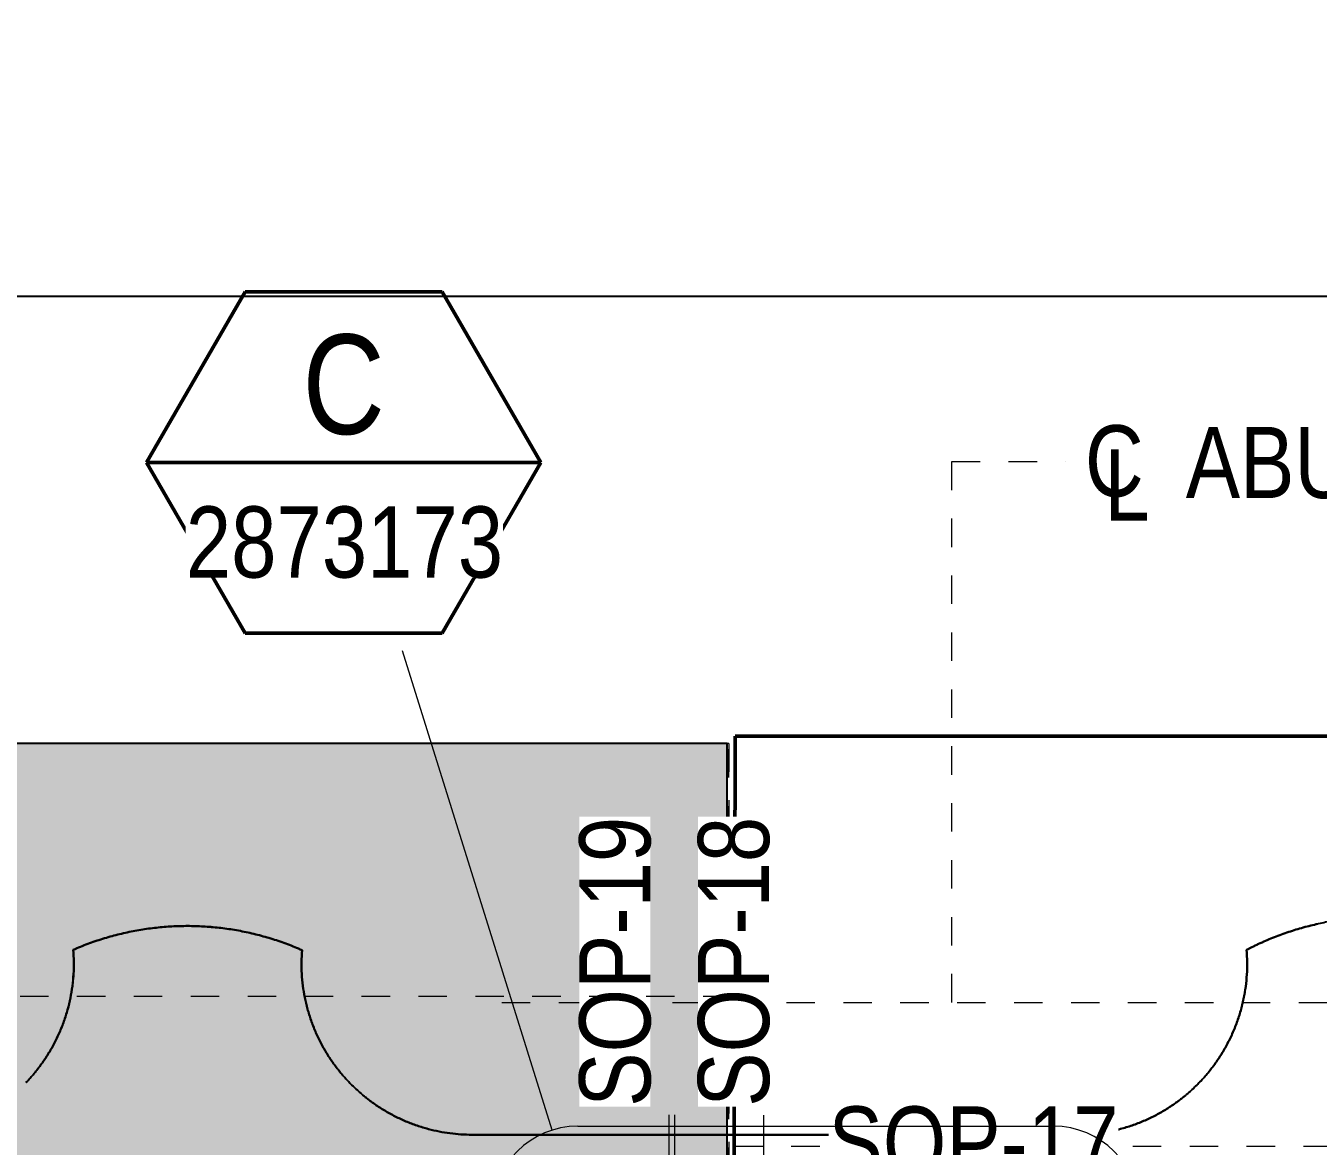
# Model space of a CAD drawing. Header units: metres. Extents: x -1161 to -1080, y 3 to 563.
# Drawn here: x -1138.312 to -1133.771, y 544.614 to 548.549 of the extents above; entities that cross this region are included whole.
import ezdxf

# ---------------------------------------------------------------- set-up
doc = ezdxf.new("R2010")
doc.units = ezdxf.units.M
for name, pattern in [('JacobsCenter', [0.015000000000000001, 0.009000000000000001, -0.0015, 0.003, -0.0015]), ('JacobsDash', [0.0045000000000000005, 0.003, -0.0015]), ('JacobsGridLine', [0.014499999999999999, 0.01, -0.001, 0.0025, -0.001])]:
    doc.linetypes.add(name, pattern=pattern)
for name, color, linetype, lineweight in [('A-ANNO-NOTE', 7, 'Continuous', 9), ('A-ANNO-SYMB', 7, 'Continuous', 9), ('A-DETL', 7, 'Continuous', 13), ('A-DETL-GENF', 7, 'Continuous', 9), ('A-GENM', 7, 'Continuous', 35), ('S-BEAM', 7, 'Continuous', 50), ('S-BEAM-HDLN', 7, 'JacobsDash', 18), ('S-FNDN-IDEN', 7, 'Continuous', 18), ('S-GRID', 7, 'Continuous', 9)]:
    doc.layers.add(name, color=color, linetype=linetype, lineweight=lineweight)
doc.styles.add('Arial Narrow', font='ARIALN.TTF', dxfattribs={"height": 0.3499999999999999})
doc.styles.add('Arial Narrow_1', font='ARIALN.TTF', dxfattribs={"height": 0.0025})
doc.styles.add('Arial Narrow_2', font='ARIALN.TTF', dxfattribs={"height": 0.2499999999999999})

# ---------------------------------------------------------------- blocks, each defined once
blk = doc.blocks.new('Top of Pavement - RL A - Top of Pavement - RL A-68818558-DRG-2873171 - BARRIER LAYOUT')
at = {"layer": 'A-GENM', "color": 253, "lineweight": 25, "true_color": 0xa3a3a3}
for points, knots in [([(133.6544537771251, 52.82540258422267), (133.6714030239455, 52.76162039043874), (133.7243998040552, 52.56218815134382), (133.8134470049474, 52.22710191724236), (133.9215914104856, 51.8201436865925), (134.02973206456, 51.41318362920724), (134.1378722438463, 51.00622320379253), (134.2460134350629, 50.59926345907229), (134.3541546212606, 50.19230395067308), (134.4622953125389, 49.78534445403817), (134.570436111268, 49.37838460326559), (134.6785773868903, 48.97142419540425), (134.7867177965613, 48.56446486984029), (134.8948561144701, 48.15750813846488), (135.0029967400934, 47.75054829537839), (135.1111447167366, 47.34357892021965), (135.2192948306313, 46.93660460962302), (135.3274400007935, 46.52963162596213), (135.4355820165518, 46.12265981720797), (135.5437248584246, 45.7156876858531), (135.6518686200695, 45.30871524446094), (135.7600121921359, 44.9017428975032), (135.8681553715198, 44.49477068357129), (135.9762980974656, 44.08779853262786), (136.0844408211854, 43.68082633615721), (136.192584574449, 43.27385425751559), (136.3007299016578, 42.86688117722648), (136.4088772518809, 42.45990366201337), (136.5170260941722, 42.05292117527912), (136.6251735960334, 41.645938080733), (136.7333184704641, 41.23895658943346), (136.8414627317345, 40.83197536808179), (136.9496075688631, 40.42499379589324), (137.0577527009127, 40.01801208667796), (137.1658979379647, 39.61103038730862), (137.2740423408219, 39.20404898605423), (137.3821851145971, 38.79706813362169), (137.4903298788011, 38.39008658913322), (137.5984806197758, 37.98310305036855), (137.7066326579803, 37.57611759317655), (137.8147799290344, 37.16913030694633), (137.9229243490511, 36.76214210941183), (138.0310696417274, 36.35515424425523), (138.1392157445387, 35.94816673579768), (138.2473614305612, 35.54117921059427), (138.3555067704548, 35.13419161916971), (138.4636524811653, 34.72720398648132), (138.5717982338093, 34.32021640318106), (138.679942394198, 33.91322916335464), (138.7880860449711, 33.5062420165245), (138.8962342345513, 33.09925399464854), (139.0043872507707, 32.69226475919839), (139.1125377958484, 32.28527475460624), (139.2206828516032, 31.87828428407529), (139.3288269618947, 31.47129373526836), (139.4369725830045, 31.06430338205309), (139.5451184314209, 30.65731307956252), (139.6532637778368, 30.25032275308881), (139.7614089048633, 29.84333247879397), (139.8695540244642, 29.43634231465902), (139.9776991395733, 29.02935209548252), (140.0858442231242, 28.62236163622462), (140.1939906328207, 28.21537161630087), (140.3021401941053, 27.80838291814192), (140.4102900907922, 27.40139458253215), (140.5184361179211, 26.99440514843773), (140.6265795205569, 26.5874149621387), (140.734723377762, 26.18042495654939), (140.8428680003786, 25.77343523755614), (140.9510126991749, 25.36644563001096), (141.0591570838149, 24.95945599212329), (141.1673003288915, 24.55246596287279), (141.2754433310528, 24.14547591548651), (141.3835895676769, 23.73848715375319), (141.4917390621648, 23.3315000795494), (141.5998866911451, 22.92451404713105), (141.7080303648632, 22.51752858977104), (141.8161728308787, 22.11054306436771), (141.9243155362281, 21.7035570554586), (142.032458091943, 21.29657087246158), (142.140600393754, 20.88958473163948), (142.2487428241978, 20.4825989572712), (142.3568856558886, 20.07561377161087), (142.4650277094068, 19.66862773301332), (142.5731677686367, 19.26163933880671), (142.6813098243437, 18.85465363306106), (142.7894587543274, 18.44767661250084), (142.8976100741804, 18.04070482661425), (143.0057572044558, 17.6337331005623), (143.1139014670503, 17.22676117546206), (143.2220465300897, 16.8197901832825), (143.3301922874614, 16.41281893745337), (143.4383376387991, 16.00584536040882), (143.5464805876465, 15.59886817385175), (143.6546173734712, 15.19188605245031), (143.7627483728507, 14.78489905556569), (143.8708776346038, 14.3779068847492), (143.9609862574585, 14.03874704119316), (144.0330749148548, 13.76742614197895), (144.0871425774355, 13.56394069527281), (144.1412118542534, 13.36045987261553), (144.2133067596972, 13.08915600622404), (144.3034327635612, 12.75002942844286), (144.4115912287143, 12.34307251399918), (144.5197099159949, 11.93610482380849), (144.627773793295, 11.52912557995706), (144.7359594868524, 11.12217659369648), (144.8443749887791, 10.7152831542234), (144.9524317185007, 10.30830252557165), (145.0595339271499, 9.901087399226645), (145.1678053454333, 9.494164130129585), (145.2606900578527, 9.15569004507372), (145.3385547408637, 8.886024325950059), (145.3992155757154, 8.684519465659532), (145.4627938837011, 8.484004728856059), (145.5289053580166, 8.284356540956178), (145.5965151369698, 8.085219674519026), (145.6647740864769, 7.886304552873506), (145.7326581442944, 7.687261255385487), (145.8221168486172, 7.421510269548845), (145.9106965186116, 7.155458856174034), (145.999347602701, 6.889431674997001), (146.0882939618756, 6.623505313598559), (146.1998110099366, 6.291211744555407), (146.3336260219108, 5.892459941674113), (146.4672386993917, 5.493639597482137), (146.6007357113604, 5.094772010211476), (146.7342509685236, 4.695908442028153), (146.8681377443733, 4.297194964715913), (147.002526923601, 3.89868544419425), (147.1372079513191, 3.500293667459331), (147.3170044516493, 2.969193337276527), (147.4968247186274, 2.438103229723878), (147.6765687630046, 1.906981920187766), (147.8113976469583, 1.508648398519942), (147.9462286486026, 1.110317340842523), (148.0810561650243, 0.7119885583774065), (148.2158821220131, 0.3136546553645471), (148.3507095542557, -0.08469306814493403), (148.4855365614185, -0.4830271622961518), (148.6203607595859, -0.8813116016641716), (148.7551816121044, -1.279568546019126), (148.889998580867, -1.677835341415314), (149.0248131356085, -2.076111971906324), (149.1596278086559, -2.4743865572093), (149.2944428958654, -2.872658353466162), (149.4292576305141, -3.270930626532179), (149.5640718415501, -3.669203831990351), (149.6988855170857, -4.067477316057506), (149.8334114877584, -4.464901481762134), (149.9230001525055, -4.729568687933304), (149.9676507285789, -4.86147675692538)], [0.3165601181426564, 0.3165601181426564, 0.3165601181426564, 0.3165601181426564, 0.3179190751445087, 0.3208092485549133, 0.3236994219653179, 0.3265895953757225, 0.3294797687861272, 0.3323699421965318, 0.3352601156069364, 0.3381502890173411, 0.3410404624277457, 0.3439306358381503, 0.3468208092485549, 0.3497109826589596, 0.3526011560693642, 0.3554913294797688, 0.3583815028901734, 0.361271676300578, 0.3641618497109826, 0.3670520231213873, 0.3699421965317919, 0.3728323699421965, 0.3757225433526011, 0.3786127167630058, 0.3815028901734104, 0.384393063583815, 0.3872832369942196, 0.3901734104046243, 0.3930635838150289, 0.3959537572254335, 0.3988439306358382, 0.4017341040462428, 0.4046242774566474, 0.407514450867052, 0.4104046242774567, 0.4132947976878613, 0.4161849710982659, 0.4190751445086705, 0.4219653179190752, 0.4248554913294798, 0.4277456647398844, 0.430635838150289, 0.4335260115606936, 0.4364161849710982, 0.4393063583815029, 0.4421965317919075, 0.4450867052023121, 0.4479768786127168, 0.4508670520231214, 0.453757225433526, 0.4566473988439306, 0.4595375722543353, 0.4624277456647399, 0.4653179190751445, 0.4682080924855491, 0.4710982658959538, 0.4739884393063584, 0.476878612716763, 0.4797687861271676, 0.4826589595375723, 0.4855491329479769, 0.4884393063583815, 0.4913294797687861, 0.4942196531791908, 0.4971098265895953, 0.5, 0.5028901734104047, 0.5057803468208093, 0.5086705202312138, 0.5115606936416185, 0.5144508670520231, 0.5173410404624278, 0.5202312138728323, 0.523121387283237, 0.5260115606936416, 0.5289017341040463, 0.5317919075144508, 0.5346820809248555, 0.5375722543352601, 0.5404624277456648, 0.5433526011560693, 0.546242774566474, 0.5491329479768786, 0.5520231213872833, 0.5549132947976878, 0.5578034682080925, 0.5606936416184971, 0.5635838150289018, 0.5664739884393064, 0.569364161849711, 0.5722543352601156, 0.5751445086705202, 0.5780346820809249, 0.5809248554913294, 0.5838150289017341, 0.5867052023121387, 0.5895953757225434, 0.5924855491329479, 0.5939306358381502, 0.5953757225433526, 0.596820809248555, 0.5982658959537572, 0.6011560693641619, 0.6040462427745664, 0.6069364161849711, 0.6098265895953757, 0.6127167630057804, 0.615606936416185, 0.6184971098265896, 0.6213872832369942, 0.6242774566473989, 0.6271676300578035, 0.6286127167630058, 0.630057803468208, 0.6315028901734103, 0.6329479768786127, 0.6343930635838151, 0.6358381502890174, 0.6372832369942196, 0.638728323699422, 0.6416184971098265, 0.6430635838150289, 0.6445086705202312, 0.6473988439306358, 0.6502890173410405, 0.653179190751445, 0.6560693641618497, 0.6589595375722543, 0.661849710982659, 0.6647398843930635, 0.6676300578034682, 0.6705202312138728, 0.6763005780346821, 0.6791907514450867, 0.6820809248554913, 0.684971098265896, 0.6878612716763006, 0.6907514450867052, 0.6936416184971098, 0.6965317919075145, 0.6994219653179191, 0.7023121387283237, 0.7052023121387283, 0.708092485549133, 0.7109826589595376, 0.7138728323699421, 0.7167630057803468, 0.7196531791907514, 0.7225433526011561, 0.7254335260115607, 0.7283052199765925, 0.7283052199765925, 0.7283052199765925, 0.7283052199765925]), ([(133.654453777125, 52.82540258422268), (133.6714030239455, 52.76162039043872), (133.7243998040552, 52.56218815134378), (133.8134470049474, 52.22710191724232), (133.9215914104855, 51.82014368659254), (134.02973206456, 51.41318362920714), (134.1378722438463, 51.00622320379249), (134.2460134350629, 50.59926345907232), (134.3541546212604, 50.19230395067306), (134.4622953125389, 49.78534445403811), (134.5704361112679, 49.37838460326559), (134.6785773868903, 48.97142419540413), (134.7867177965614, 48.56446486984025), (134.89485611447, 48.15750813846483), (135.0029967400934, 47.75054829537839), (135.1111447167365, 47.34357892021963), (135.2192948306313, 46.93660460962302), (135.3274400007935, 46.52963162596208), (135.4355820165516, 46.12265981720793), (135.5437248584245, 45.7156876858531), (135.6518686200695, 45.30871524446087), (135.7600121921358, 44.90174289750313), (135.8681553715198, 44.49477068357122), (135.9762980974655, 44.08779853262785), (136.0844408211853, 43.6808263361572), (136.1925845744491, 43.27385425751557), (136.3007299016578, 42.86688117722641), (136.4088772518809, 42.45990366201333), (136.5170260941723, 42.05292117527905), (136.6251735960333, 41.64593808073303), (136.7333184704641, 41.2389565894334), (136.8414627317344, 40.83197536808176), (136.9496075688631, 40.42499379589322), (137.0577527009127, 40.01801208667797), (137.1658979379647, 39.61103038730862), (137.2740423408219, 39.20404898605421), (137.3821851145971, 38.79706813362159), (137.490329878801, 38.3900865891332), (137.5984806197759, 37.98310305036848), (137.7066326579803, 37.57611759317648), (137.8147799290343, 37.16913030694634), (137.9229243490513, 36.76214210941178), (138.0310696417274, 36.3551542442552), (138.1392157445387, 35.94816673579756), (138.2473614305611, 35.5411792105943), (138.3555067704548, 35.1341916191697), (138.4636524811652, 34.72720398648124), (138.5717982338093, 34.32021640318102), (138.6799423941981, 33.91322916335455), (138.7880860449711, 33.50624201652439), (138.8962342345513, 33.09925399464853), (139.0043872507707, 32.69226475919834), (139.1125377958484, 32.28527475460632), (139.2206828516032, 31.87828428407527), (139.3288269618945, 31.47129373526832), (139.4369725830044, 31.06430338205307), (139.5451184314209, 30.65731307956249), (139.6532637778367, 30.25032275308877), (139.7614089048633, 29.84333247879394), (139.8695540244641, 29.43634231465893), (139.9776991395734, 29.02935209548242), (140.0858442231242, 28.62236163622456), (140.1939906328209, 28.21537161630082), (140.3021401941051, 27.80838291814195), (140.4102900907924, 27.40139458253206), (140.5184361179198, 26.99440514843771), (140.6265795205611, 26.58741496213849), (140.7347233777465, 26.18042495654988), (140.8428680004364, 25.77343523755397), (140.9510126989589, 25.36644563001879), (141.0591570846211, 24.95945599209381), (141.1673003258825, 24.55246596298243), (141.2754433422822, 24.14547591507705), (141.3835895257683, 23.73848715528109), (141.5277891161697, 23.19583771336845), (141.6719830987005, 22.65319042345906), (141.8161727889701, 22.11054306589576), (141.9243155474574, 21.70355705504906), (142.032458088934, 21.29657087257126), (142.1406003945601, 20.88958473161005), (142.2487428239818, 20.48259895727907), (142.3568856559463, 20.07561377160874), (142.4650277093912, 19.66862773301379), (142.5731677686409, 19.26163933880654), (142.6813098243426, 18.85465363306108), (142.7894587543277, 18.44767661250073), (142.8976100741803, 18.04070482661422), (143.0057572044558, 17.63373310056222), (143.1139014670503, 17.22676117546198), (143.2220465300896, 16.81979018328251), (143.3301922874614, 16.41281893745327), (143.438337638799, 16.00584536040884), (143.5464805876466, 15.59886817385164), (143.6546173734712, 15.19188605245029), (143.7627483728507, 14.78489905556565), (143.8708776346037, 14.37790688474917), (143.9609862574585, 14.03874704119316), (144.0330749148548, 13.76742614197891), (144.0871425774353, 13.56394069527276), (144.1412118542534, 13.36045987261547), (144.2133067596972, 13.089156006224), (144.3034327635611, 12.75002942844277), (144.4115912287143, 12.34307251399914), (144.5197099159948, 11.93610482380846), (144.627773793295, 11.52912557995701), (144.7359594868523, 11.12217659369643), (144.844374988779, 10.7152831542234), (144.9524317185007, 10.30830252557157), (145.0595339271499, 9.901087399226645), (145.1678053454332, 9.49416413012956), (145.2606900578527, 9.155690045073673), (145.3385547408637, 8.886024325949998), (145.3992155757153, 8.684519465659454), (145.4627938837011, 8.484004728856007), (145.5289053580166, 8.284356540956148), (145.5965151369697, 8.085219674518981), (145.6647740864768, 7.886304552873428), (145.7326581442944, 7.687261255385436), (145.8221168486169, 7.421510269548693), (145.9106965186132, 7.15545885617462), (145.9993476026981, 6.889431674995827), (146.0882939618906, 6.623505313604428), (146.1998110098149, 6.291211744507336), (146.3336260223546, 5.892459941849637), (146.467238697738, 5.493639596828021), (146.6007357175316, 5.09477201265205), (146.7342509454926, 4.695908432919608), (146.8681378303259, 4.297194998708953), (147.0025266028214, 3.898685317330111), (147.1372091484845, 3.500294140922807), (147.2720508586842, 3.101966652832394), (147.4069312595027, 2.703654877995894), (147.5417562618392, 2.305321135349969), (147.67656996017, 1.906982393651234), (147.8113973261788, 1.508648271655699), (147.9462287345552, 1.110317374835701), (148.0810561419935, 0.7119885492689085), (148.2158821281841, 0.313654657805126), (148.3507095526023, -0.0846930687989208), (148.4855365618615, -0.4830271621210219), (148.620360759467, -0.8813116017111073), (148.7551816121362, -1.279568546006713), (148.8899985808585, -1.677835341418688), (149.0248131356107, -2.076111971905532), (149.1596278086552, -2.474386557209595), (149.2944428958655, -2.872658353466084), (149.429257630514, -3.270930626532218), (149.5640718415501, -3.669203831990464), (149.6988855170856, -4.067477316057618), (149.8334114877583, -4.46490148176229), (149.9230001525054, -4.729568687933338), (149.9676507285789, -4.861476756925393)], [0.3165601181426563, 0.3165601181426563, 0.3165601181426563, 0.3165601181426563, 0.3179190751445087, 0.3208092485549133, 0.3236994219653179, 0.3265895953757225, 0.3294797687861272, 0.3323699421965318, 0.3352601156069364, 0.3381502890173411, 0.3410404624277457, 0.3439306358381503, 0.3468208092485549, 0.3497109826589596, 0.3526011560693642, 0.3554913294797688, 0.3583815028901734, 0.361271676300578, 0.3641618497109826, 0.3670520231213873, 0.3699421965317919, 0.3728323699421965, 0.3757225433526011, 0.3786127167630058, 0.3815028901734104, 0.384393063583815, 0.3872832369942196, 0.3901734104046243, 0.3930635838150289, 0.3959537572254335, 0.3988439306358382, 0.4017341040462428, 0.4046242774566474, 0.407514450867052, 0.4104046242774567, 0.4132947976878613, 0.4161849710982659, 0.4190751445086705, 0.4219653179190752, 0.4248554913294798, 0.4277456647398844, 0.430635838150289, 0.4335260115606936, 0.4364161849710982, 0.4393063583815029, 0.4421965317919075, 0.4450867052023121, 0.4479768786127168, 0.4508670520231214, 0.453757225433526, 0.4566473988439306, 0.4595375722543353, 0.4624277456647399, 0.4653179190751445, 0.4682080924855491, 0.4710982658959538, 0.4739884393063584, 0.476878612716763, 0.4797687861271676, 0.4826589595375723, 0.4855491329479769, 0.4884393063583815, 0.4913294797687861, 0.4942196531791908, 0.4971098265895953, 0.5, 0.5028901734104047, 0.5057803468208093, 0.5086705202312138, 0.5115606936416185, 0.5144508670520231, 0.5173410404624278, 0.5202312138728323, 0.523121387283237, 0.5260115606936416, 0.5317919075144508, 0.5346820809248555, 0.5375722543352601, 0.5404624277456648, 0.5433526011560693, 0.546242774566474, 0.5491329479768786, 0.5520231213872833, 0.5549132947976878, 0.5578034682080925, 0.5606936416184971, 0.5635838150289018, 0.5664739884393064, 0.569364161849711, 0.5722543352601156, 0.5751445086705202, 0.5780346820809249, 0.5809248554913294, 0.5838150289017341, 0.5867052023121387, 0.5895953757225434, 0.5924855491329479, 0.5939306358381502, 0.5953757225433526, 0.596820809248555, 0.5982658959537572, 0.6011560693641619, 0.6040462427745664, 0.6069364161849711, 0.6098265895953757, 0.6127167630057804, 0.615606936416185, 0.6184971098265896, 0.6213872832369942, 0.6242774566473989, 0.6271676300578035, 0.6286127167630058, 0.630057803468208, 0.6315028901734103, 0.6329479768786127, 0.6343930635838151, 0.6358381502890174, 0.6372832369942196, 0.638728323699422, 0.6416184971098265, 0.6430635838150289, 0.6445086705202312, 0.6473988439306358, 0.6502890173410405, 0.653179190751445, 0.6560693641618497, 0.6589595375722543, 0.661849710982659, 0.6647398843930635, 0.6676300578034682, 0.6705202312138728, 0.6734104046242775, 0.6763005780346821, 0.6791907514450867, 0.6820809248554913, 0.684971098265896, 0.6878612716763006, 0.6907514450867052, 0.6936416184971098, 0.6965317919075145, 0.6994219653179191, 0.7023121387283237, 0.7052023121387283, 0.708092485549133, 0.7109826589595376, 0.7138728323699421, 0.7167630057803468, 0.7196531791907514, 0.7225433526011561, 0.7254335260115607, 0.7283052199765924, 0.7283052199765924, 0.7283052199765924, 0.7283052199765924])]:
    blk.add_open_spline(points, degree=3, knots=knots, dxfattribs=at)
blk = doc.blocks.new('T2DPAA-T2D-C3S-RS-M3D-100334_rvt-1-DRG-2873171 - BARRIER LAYOUT')
at = {"layer": 'A-GENM', "color": 9, "lineweight": 25, "true_color": 0xbebebe}
for points, knots in [([(-1137.988741746927, 545.3568175565307), (-1137.979826946217, 545.3590629193011), (-1137.961935306228, 545.3633076130034), (-1137.943932889224, 545.3670558975505), (-1137.934907467277, 545.3688054941418)], [-0.8, -0.8, -0.8, -0.8, -0.7666666666666666, -0.7333333339775534, -0.7333333339775534, -0.7333333339775534, -0.7333333339775534]), ([(-1134.492042978174, 544.6675132490417), (-1134.485019217355, 544.6690515792486), (-1134.471027281565, 544.6723811472583), (-1134.457165015385, 544.6762142097431), (-1134.450270613881, 544.6782548663723)], [-0.8695652173913043, -0.8695652173913043, -0.8695652173913043, -0.8695652173913043, -0.8478260869565217, -0.8260869568363347, -0.8260869568363347, -0.8260869568363347, -0.8260869568363347])]:
    blk.add_open_spline(points, degree=3, knots=knots, dxfattribs=at)
at = {"layer": 'A-GENM', "color": 253, "lineweight": 25, "true_color": 0xa3a3a3}
for points in [[(-1137.934907452728, 545.3688061824218), (-1137.952957888774, 545.3653063918308), (-1137.970911199168, 545.3613067049783), (-1137.988740652476, 545.3568155014826)], [(-1137.880492733443, 545.3778036397161), (-1137.898709454981, 545.3753058673425), (-1137.916857016681, 545.3723059730129), (-1137.934907452728, 545.3688061824217)], [(-1137.825663055126, 545.3837883652754), (-1137.843990130527, 545.3822970625077), (-1137.862276011904, 545.3803014120898), (-1137.880492733443, 545.3778036397161)], [(-1137.770586212666, 545.3867470049341), (-1137.7889677103, 545.3862666231611), (-1137.807335979725, 545.3852796680435), (-1137.825663055127, 545.3837883652757)], [(-1137.715430000951, 545.3866662045258), (-1137.733809989189, 545.3872011951358), (-1137.752204715032, 545.3872273867073), (-1137.770586212667, 545.3867470049341)], [(-1137.660362053173, 545.3835384244651), (-1137.67868476208, 545.3850874242665), (-1137.697050012713, 545.3861312139156), (-1137.715430000951, 545.3866662045258)], [(-1137.605549355754, 545.3773793834907), (-1137.623759177087, 545.3799352147101), (-1137.642039344267, 545.3819894246637), (-1137.660362053173, 545.3835384244651)], [(-1137.551158733419, 545.3682106149215), (-1137.569200058935, 545.3717660997859), (-1137.587339534421, 545.3748235522712), (-1137.605549355754, 545.3773793834907)], [(-1137.49735688798, 545.3560543112391), (-1137.506265621623, 545.3583276324447), (-1137.524145820127, 545.3626283714349), (-1137.54213807066, 545.3664328724891), (-1137.551158733419, 545.3682106149215)], [(-1133.874547313087, 545.3661692113883), (-1133.891516888256, 545.3605013993794), (-1133.908334404045, 545.3543783224284), (-1133.924975869197, 545.3478095217008)], [(-1133.823206400699, 545.381797311423), (-1133.84045610337, 545.377049570464), (-1133.857577737919, 545.3718370233972), (-1133.874547313088, 545.3661692113883)], [(-1133.771098588607, 545.3946420913782), (-1133.788578927234, 545.3908279872334), (-1133.805956698028, 545.3865450523821), (-1133.823206400698, 545.3817973114229)], [(-1133.718375369508, 545.4046738870946), (-1133.736035343517, 545.4018014689615), (-1133.753618249979, 545.3984561955231), (-1133.771098588607, 545.3946420913782)], [(-1138.094017235833, 545.3240371177349), (-1138.111244335068, 545.317613366139), (-1138.128294114351, 545.3107148571363), (-1138.145139842252, 545.303349970345)], [(-1138.041830709709, 545.3418757206838), (-1138.059385717413, 545.3364098635197), (-1138.076790136598, 545.3304608693308), (-1138.094017235833, 545.3240371177347)], [(-1137.988740652475, 545.3568155014825), (-1138.006570105783, 545.3523242979868), (-1138.024275702006, 545.3473415778479), (-1138.041830709709, 545.3418757206838)], [(-1137.444307694254, 545.3409478256623), (-1137.461847415847, 545.3464692195729), (-1137.479539420695, 545.3515076688274), (-1137.49735688798, 545.356054311239)], [(-1137.392172200057, 545.3229436721473), (-1137.409380534323, 545.3294220931843), (-1137.426767972661, 545.3354264317514), (-1137.444307694254, 545.3409478256623)], [(-1137.341111330294, 545.3020950238125), (-1137.357934635598, 545.309512747603), (-1137.374963865792, 545.3164652511101), (-1137.392172200057, 545.3229436721473)], [(-1133.974348121481, 545.3267754893534), (-1133.9906134941, 545.319324782238), (-1134.006678824824, 545.3114378925117), (-1134.022520122394, 545.3031243613398)], [(-1133.924975869197, 545.3478095217008), (-1133.941617334348, 545.3412407209732), (-1133.958082748862, 545.3342261964689), (-1133.974348121481, 545.3267754893535)], [(-1138.145139842251, 545.303349970345), (-1138.143964828339, 545.2892268460013), (-1138.14329180152, 545.2750620341558), (-1138.143120224479, 545.2608911541952)], [(-1137.343030241967, 545.2603986520272), (-1137.342875002849, 545.2743142328233), (-1137.342236015342, 545.288224242323), (-1137.341111330294, 545.3020950238124)], [(-1134.022520122394, 545.3031243613398), (-1134.021333923307, 545.2888006600091), (-1134.020665232534, 545.274433430978), (-1134.020512432352, 545.2600600622388)], [(-1138.143120224479, 545.2608911541952), (-1138.142948647438, 545.2467202742343), (-1138.143278520176, 545.2325433261582), (-1138.144109305375, 545.2183959293534)], [(-1137.342046663307, 545.2186688524648), (-1137.342856971814, 545.2325619191389), (-1137.343185481085, 545.2464830712311), (-1137.343030241967, 545.2603986520272)], [(-1134.020512432352, 545.2600600622388), (-1134.020359632171, 545.2456866934996), (-1134.020722722582, 545.2313071850521), (-1134.021600085863, 545.2169589248883)], [(-1137.338172289227, 545.1771075654116), (-1137.339944247055, 545.1909108045348), (-1137.341236354799, 545.2047757857907), (-1137.342046663306, 545.2186688524647)], [(-1134.021600085863, 545.2169589248882), (-1134.022477449144, 545.2026106647245), (-1134.023869085296, 545.1882936528447), (-1134.025773376595, 545.1740452772405)], [(-1138.155087313774, 545.1341496093195), (-1138.157908916512, 545.1202616875032), (-1138.161221810644, 545.106473589617), (-1138.165018621709, 545.0928201621558)], [(-1138.14810375421, 545.1760780000632), (-1138.149935399694, 545.162025276882), (-1138.152265711037, 545.1480375311357), (-1138.155087313774, 545.1341496093194)], [(-1137.331418814643, 545.1359167311541), (-1137.334148523487, 545.1495628292978), (-1137.336400331399, 545.1633043262885), (-1137.338172289227, 545.1771075654117)], [(-1137.32180711204, 545.0952965390466), (-1137.325481496024, 545.1087199337138), (-1137.3286891058, 545.1222706330105), (-1137.331418814643, 545.1359167311541)], [(-1134.025773376596, 545.1740452772406), (-1134.026725522245, 545.1669210894385), (-1134.028886141119, 545.1527070319721), (-1134.031558606281, 545.1385803047777), (-1134.033021468729, 545.1315432294037)], [(-1138.165018621709, 545.0928201621557), (-1138.166917027241, 545.0859934484251), (-1138.170955796771, 545.0724073561764), (-1138.175474796002, 545.0589733576002), (-1138.177852593556, 545.0522984626263)], [(-1137.30939476418, 545.0554401747153), (-1137.313991569861, 545.0685770543414), (-1137.318132728055, 545.0818731443794), (-1137.32180711204, 545.0952965390466)], [(-1134.043307548179, 545.0896718810824), (-1134.04723565837, 545.0758436813637), (-1134.05165963439, 545.0621562797813), (-1134.056568822599, 545.0486453215777)], [(-1134.033021468728, 545.1315432294036), (-1134.035947193624, 545.1174690786556), (-1134.039379437987, 545.103500080801), (-1134.043307548179, 545.0896718810824)], [(-1138.177852593556, 545.0522984626263), (-1138.182608188665, 545.0389486726783), (-1138.18783697553, 545.0257672999869), (-1138.193524878262, 545.01278699172)], [(-1137.294248531398, 545.0165390728539), (-1137.299745505331, 545.0293256258744), (-1137.304797958499, 545.0423032950888), (-1137.30939476418, 545.0554401747152)], [(-1134.056568822599, 545.0486453215775), (-1134.061478010807, 545.0351343633741), (-1134.066872411205, 545.0217998485494), (-1134.072741370152, 545.0086774223469)], [(-1138.193524878263, 545.0127869917201), (-1138.199212780996, 544.9998066834531), (-1138.205359799596, 544.9870274396109), (-1138.211951858177, 544.9744819073611)], [(-1137.276435174027, 544.9787846681569), (-1137.282810062768, 544.9911570830069), (-1137.288751557465, 545.0037525198334), (-1137.294248531398, 545.0165390728539)], [(-1134.072741370152, 545.0086774223469), (-1134.078610329099, 544.9955549961442), (-1134.084953846595, 544.9826446585633), (-1134.091752158834, 544.9699779451314)], [(-1137.256029773721, 544.9423641997954), (-1137.263252002505, 544.954262860433), (-1137.270060285287, 544.9664122533067), (-1137.276435174027, 544.9787846681568)], [(-1134.091752158834, 544.9699779451314), (-1134.098550471073, 544.9573112316992), (-1134.105803578055, 544.9448881424161), (-1134.113491715972, 544.9327402128084)], [(-1138.233046702511, 544.9375778824194), (-1138.240511597885, 544.9255308070051), (-1138.248403234314, 544.9137479389944), (-1138.256701905193, 544.9022590570793)], [(-1137.233140697405, 544.9074481248516), (-1137.241171370152, 544.9188176107568), (-1137.248807544937, 544.930465539158), (-1137.256029773721, 544.9423641997955)], [(-1137.207884633325, 544.8742027048847), (-1137.216684853952, 544.8849875955376), (-1137.225110024659, 544.8960786389466), (-1137.233140697405, 544.9074481248517)], [(-1134.113491715972, 544.9327402128085), (-1134.12117985389, 544.9205922832008), (-1134.129303022743, 544.9087195132689), (-1134.137841458725, 544.8971534385397)], [(-1138.28279931458, 544.8687041483128), (-1138.291892347756, 544.8578330172807), (-1138.301372708779, 544.8472856510363), (-1138.311214086158, 544.8370860839384)], [(-1138.256701905193, 544.9022590570793), (-1138.265000576073, 544.8907701751643), (-1138.273706281403, 544.8795752793446), (-1138.28279931458, 544.8687041483126)], [(-1137.180378269726, 544.8427942014533), (-1137.189909142152, 544.8529390763346), (-1137.199084412699, 544.8634178142315), (-1137.207884633325, 544.8742027048846)], [(-1134.164682804252, 544.8634068354867), (-1134.174032010685, 544.8524856866895), (-1134.183776720441, 544.8419027686219), (-1134.193888892326, 544.8316826614372)], [(-1134.137841458725, 544.8971534385399), (-1134.146379894708, 544.8855873638106), (-1134.155333597819, 544.8743279842839), (-1134.164682804252, 544.8634068354867)], [(-1137.150745288732, 544.813382181826), (-1137.160960922996, 544.8228383147069), (-1137.170847397301, 544.8326493265721), (-1137.180378269726, 544.8427942014533)], [(-1134.193888892326, 544.8316826614372), (-1134.204001064212, 544.8214625542527), (-1134.214480698227, 544.811605257951), (-1134.225299753181, 544.8021353526862)], [(-1137.119137347981, 544.7860994361064), (-1137.129984860244, 544.7948247950493), (-1137.140529654468, 544.8039260489454), (-1137.150745288732, 544.813382181826)], [(-1137.085713098989, 544.7610720601066), (-1137.097139605413, 544.7690246131741), (-1137.108289835717, 544.7773740771636), (-1137.119137347981, 544.7860994361064)], [(-1134.258747139665, 544.7749123901547), (-1134.270216995304, 544.7662418471164), (-1134.281998230688, 544.7579832752682), (-1134.294062804627, 544.750161254764)], [(-1134.225299753182, 544.8021353526862), (-1134.236118808135, 544.7926654474212), (-1134.247277284027, 544.7835829331929), (-1134.258747139665, 544.7749123901547)], [(-1137.050631193272, 544.7384261496388), (-1137.062583810019, 544.7455638648936), (-1137.074286592564, 544.753119507039), (-1137.085713098989, 544.7610720601066)], [(-1137.014054570836, 544.7182812381506), (-1137.026476125578, 544.7245686460201), (-1137.038678576526, 544.731288434384), (-1137.050631193272, 544.7384261496387)], [(-1134.331072657139, 544.7280204965097), (-1134.34367002322, 544.7210872279207), (-1134.356516842888, 544.7146061599035), (-1134.369579231178, 544.7085929416861)], [(-1134.294062804627, 544.750161254764), (-1134.306127378565, 544.7423392342595), (-1134.318475291058, 544.7349537650987), (-1134.331072657139, 544.7280204965097)], [(-1136.976163325636, 544.7007306096291), (-1136.988992357559, 544.706138802906), (-1137.001633016095, 544.7119938302811), (-1137.014054570837, 544.7182812381508)], [(-1136.937142801668, 544.6858577364333), (-1136.950316888404, 544.6903610571736), (-1136.963334293713, 544.6953224163524), (-1136.976163325636, 544.7007306096292)], [(-1136.897182189138, 544.6737330938683), (-1136.910637946768, 544.6773091333913), (-1136.923968714931, 544.6813544156931), (-1136.937142801668, 544.6858577364333)], [(-1134.409379216943, 544.6919724856621), (-1134.422838857508, 544.6869106162726), (-1134.436480181728, 544.6823322459111), (-1134.450269304636, 544.6782530238056)], [(-1134.369579231178, 544.7085929416861), (-1134.382641619467, 544.702579723469), (-1134.395919576378, 544.6970343550514), (-1134.409379216943, 544.691972485662)], [(-1136.859602839438, 544.6650293384625), (-1136.872218010878, 544.6675269547114), (-1136.884753150858, 544.6704299181317), (-1136.897182189138, 544.6737330938682)], [(-1136.821543300978, 544.6587576660856), (-1136.834292465097, 544.6604394531362), (-1136.846987667998, 544.6625317222135), (-1136.859602839438, 544.6650293384625)], [(-1136.783160928896, 544.6549454507249), (-1136.795991011519, 544.6558045740113), (-1136.808794136858, 544.657075879035), (-1136.821543300978, 544.6587576660856)], [(-1136.744616813108, 544.6536063257875), (-1136.757473806364, 544.6536393858892), (-1136.770330846272, 544.6540863274383), (-1136.783160928896, 544.6549454507249)], [(-1136.508602810929, 544.6536062493471), (-1136.587274154606, 544.6536062748273), (-1136.665945496671, 544.6536063003074), (-1136.744616813105, 544.6536063257875)], [(-1136.272588703009, 544.6536061729068), (-1136.351260121966, 544.653606198387), (-1136.429931467253, 544.6536062238671), (-1136.508602810929, 544.6536062493471)], [(-1136.036574178449, 544.6536060964667), (-1136.115245791425, 544.6536061219468), (-1136.193917284052, 544.6536061474268), (-1136.272588703009, 544.6536061729068)], [(-1135.800558963231, 544.653606020026), (-1135.879230832146, 544.6536060455062), (-1135.957902565472, 544.6536060709864), (-1136.036574178449, 544.6536060964667)], [(-1135.564542972289, 544.6536059435851), (-1135.643215089809, 544.6536059690656), (-1135.721887094315, 544.6536059945458), (-1135.800558963231, 544.653606020026)], [(-1135.328526303254, 544.6536058671442), (-1135.407198624231, 544.6536058926245), (-1135.485870854768, 544.6536059181049), (-1135.564542972288, 544.6536059435851)], [(-1135.092509085023, 544.6536057907028), (-1135.171181570858, 544.6536058161834), (-1135.249853982276, 544.6536058416636), (-1135.328526303254, 544.653605867144)], [(-1134.856491420288, 544.6536057142615), (-1134.935164038935, 544.6536057397418), (-1135.013836599187, 544.6536057652224), (-1135.092509085023, 544.6536057907028)], [(-1134.62047340519, 544.65360563782), (-1134.699146124601, 544.6536056633005), (-1134.777818801641, 544.6536056887809), (-1134.856491420288, 544.6536057142615)], [(-1134.577366472149, 544.6551622214769), (-1134.591710552774, 544.65412628681), (-1134.606091820618, 544.6536056330332), (-1134.62047340519, 544.653605637691)], [(-1134.534482662417, 544.6598104906034), (-1134.548715498116, 544.657749371701), (-1134.563022391523, 544.6561981561439), (-1134.577366472149, 544.6551622214771)], [(-1134.492043198932, 544.6675181798023), (-1134.506091048725, 544.6644426317537), (-1134.520249826717, 544.6618716095057), (-1134.534482662417, 544.6598104906034)], [(-1134.450269304636, 544.6782530238057), (-1134.464058427543, 544.6741738017004), (-1134.477995349139, 544.6705937278509), (-1134.492043198932, 544.6675181798023)]]:
    blk.add_open_spline(points, degree=3, dxfattribs=at)
at = {"layer": 'A-GENM', "color": 9, "lineweight": 25, "true_color": 0xbebebe}
for points in [[(-1137.934907466754, 545.3688054942432), (-1137.916856622628, 545.372304687461), (-1137.898708924372, 545.3753056980096), (-1137.880492217758, 545.3778049788662)], [(-1137.880492217401, 545.3778049789152), (-1137.862275510725, 545.3803042597735), (-1137.843989795691, 545.3823018109367), (-1137.825662918068, 545.3837940853825)], [(-1137.825662917893, 545.383794085397), (-1137.807336040212, 545.3852863598441), (-1137.788967999942, 545.3862733575706), (-1137.770586642857, 545.386751531554)], [(-1137.770586642857, 545.386751531554), (-1137.752205285771, 545.3872297055375), (-1137.73381061187, 545.3871990557776), (-1137.71543054926, 545.3866618492427)], [(-1137.715430549255, 545.3866618492425), (-1137.697050486678, 545.3861246427084), (-1137.678685035393, 545.385080879401), (-1137.66036212351, 545.3835328262883)], [(-1137.66036212342, 545.3835328262805), (-1137.642039211624, 545.3819847731735), (-1137.62375883923, 545.3799324302661), (-1137.605548934346, 545.3773780645262)], [(-1137.605548933991, 545.3773780644764), (-1137.587339028989, 545.3748236987133), (-1137.569199591499, 545.3717673101114), (-1137.551158549628, 545.3682111656384)], [(-1137.551158549628, 545.3682111656385), (-1137.533117508244, 545.3646550212616), (-1137.515174862474, 545.3605991210405), (-1137.497357523151, 545.356051994251)], [(-1133.924977695995, 545.3478130149246), (-1133.908336465287, 545.3543821595933), (-1133.891518961466, 545.3605050512357), (-1133.874548894593, 545.3661715335082)], [(-1133.874548894593, 545.3661715335082), (-1133.857578828313, 545.3718380155832), (-1133.840456198993, 545.3770480883203), (-1133.823206079988, 545.3817956256399)], [(-1133.823206078183, 545.3817956261366), (-1133.805955959046, 545.3865431634583), (-1133.788578350224, 545.3908281653557), (-1133.771098325077, 545.3946445057487)], [(-1138.145139842252, 545.303349970345), (-1138.12829411432, 545.3107148571503), (-1138.11124450609, 545.3176137537843), (-1138.0940176185, 545.3240379691084)], [(-1138.094017618108, 545.3240379692548), (-1138.076790730577, 545.3304621845489), (-1138.059386563688, 545.336411718536), (-1138.041831718378, 545.341877880078)], [(-1138.041831717789, 545.3418778802614), (-1138.024276872482, 545.3473440417905), (-1138.006571348755, 545.3523268308746), (-1137.988741747545, 545.3568175563748)], [(-1137.49735752171, 545.356051993883), (-1137.479540182673, 545.3515048671381), (-1137.461848150079, 545.3464665138401), (-1137.444308334758, 545.3409454632634)], [(-1137.444308332515, 545.3409454625573), (-1137.426768517539, 545.3354244120441), (-1137.409380919832, 545.329420664271), (-1137.392172450221, 545.3229427485122)], [(-1137.392172447042, 545.3229427473156), (-1137.374963976394, 545.3164648310994), (-1137.357934633867, 545.3095127468399), (-1137.341111330294, 545.3020950238124)], [(-1134.022520122394, 545.3031243613397), (-1134.006678824745, 545.3114378925529), (-1133.990613833869, 545.3193254834454), (-1133.974348859827, 545.3267769776744)], [(-1133.974348858719, 545.3267769781821), (-1133.958083884864, 545.3342284723018), (-1133.941618927847, 545.3412438697684), (-1133.924977697729, 545.3478130142398)], [(-1138.143119068869, 545.2608911591769), (-1138.143291153335, 545.2750620340069), (-1138.143964828308, 545.2892268456394), (-1138.145139842251, 545.303349970345)], [(-1137.341111330294, 545.3020950238124), (-1137.342236015334, 545.28822424243), (-1137.342877132553, 545.2743143088812), (-1137.34303461344, 545.2603988094967)], [(-1134.020507928431, 545.2600600839818), (-1134.020662544668, 545.2744337027291), (-1134.021333923274, 545.288800659605), (-1134.022520122394, 545.3031243613398)], [(-1138.144107838628, 545.2183959671718), (-1138.143276490486, 545.232543344941), (-1138.142946984409, 545.2467202832439), (-1138.143119068859, 545.2608911583499)], [(-1137.343034613441, 545.2603988093776), (-1137.343192094325, 545.2464833100327), (-1137.342865938878, 545.2325622448517), (-1137.342056078587, 545.2186692001649)], [(-1134.021593475594, 545.2169578180317), (-1134.020715458325, 545.2313061846157), (-1134.020353312194, 545.2456864652344), (-1134.020507928431, 545.2600600839818)], [(-1138.148103540848, 545.1760779063716), (-1138.146272376978, 545.1901307721673), (-1138.144939186771, 545.2042485894026), (-1138.144107838628, 545.2183959671718)], [(-1137.342056078588, 545.218669200165), (-1137.34124621832, 545.2047761558695), (-1137.339952653236, 545.1909111320667), (-1137.33817867777, 545.1771078226238)], [(-1134.025771518245, 545.1740449891395), (-1134.023865381271, 545.1882929988984), (-1134.022471492864, 545.2026094514476), (-1134.021593475594, 545.2169578180317)], [(-1138.16501790695, 545.0928201635842), (-1138.161220321475, 545.1064734595964), (-1138.157906650632, 545.12026133573), (-1138.155085246442, 545.1341492309747)], [(-1138.155085246442, 545.1341492309747), (-1138.152263842253, 545.1480371262196), (-1138.149934704719, 545.1620250405758), (-1138.148103540848, 545.1760779063716)], [(-1137.338178677605, 545.1771078213395), (-1137.336404702055, 545.1633045114725), (-1137.334150316093, 545.1495629159701), (-1137.331418814153, 545.1359167287033)], [(-1137.331418814153, 545.1359167287033), (-1137.328687312464, 545.1222705426885), (-1137.325478694886, 545.1087197648915), (-1137.321803835581, 545.0952963106885)], [(-1134.033020481506, 545.1315429866779), (-1134.030096040758, 545.145617412412), (-1134.027677655218, 545.1597969793806), (-1134.025771518245, 545.1740449891395)], [(-1138.177851721407, 545.0522979253014), (-1138.17309699253, 545.0656481516808), (-1138.168815492424, 545.0791668675719), (-1138.16501790695, 545.0928201635842)], [(-1137.321803834569, 545.0952963069934), (-1137.318128975298, 545.0818728532513), (-1137.31398787433, 545.0685767230977), (-1137.309391405829, 545.0554398319059)], [(-1134.056566061955, 545.048645330775), (-1134.051655212862, 545.0621558002772), (-1134.047230563515, 545.0758428961109), (-1134.043302990864, 545.0896710862777)], [(-1134.043302990864, 545.0896710862777), (-1134.039375418212, 545.1034992764444), (-1134.035944922255, 545.117468560944), (-1134.033020481506, 545.1315429866779)], [(-1138.193522382962, 545.0127857085519), (-1138.187834407933, 545.0257659620547), (-1138.182606450285, 545.0389476989221), (-1138.177851721407, 545.0522979253014)], [(-1137.309391404114, 545.0554398270056), (-1137.304794935636, 545.0423029362431), (-1137.299743099652, 545.029325284437), (-1137.294246770322, 545.0165387869575)], [(-1134.07274221238, 545.008677755361), (-1134.066873959889, 545.0218010181022), (-1134.061476911048, 545.0351348612728), (-1134.056566061955, 545.048645330775)], [(-1138.21195139562, 544.9744816691046), (-1138.205358350399, 544.9870266849109), (-1138.199210357991, 544.999805455049), (-1138.193522382962, 545.0127857085519)], [(-1137.294246767782, 545.0165387810499), (-1137.288750437469, 545.0037522816599), (-1137.282809613674, 544.9911569366604), (-1137.276435170564, 544.9787846614363)], [(-1134.091745584705, 544.9699736625222), (-1134.084949921803, 544.9826418088312), (-1134.078610466348, 544.99555448961), (-1134.072742214431, 545.0086777507727)], [(-1138.233047142792, 544.9375782669655), (-1138.225582538874, 544.9496253918244), (-1138.218544440841, 544.9619366532986), (-1138.21195139562, 544.9744816691046)], [(-1137.276435170564, 544.9787846614364), (-1137.270060728693, 544.966412388616), (-1137.263252667675, 544.9542631854846), (-1137.256030520905, 544.9423647002687)], [(-1134.113481322581, 544.9327342117481), (-1134.105793119646, 544.9448819014781), (-1134.098541248399, 544.9573055147367), (-1134.091745584705, 544.9699736625221)], [(-1138.256701925271, 544.9022596845177), (-1138.248402858172, 544.9137481515646), (-1138.240511749867, 544.9255311373923), (-1138.233047147272, 544.9375782597356)], [(-1137.256030516695, 544.9423646933329), (-1137.248808369817, 544.9304662083017), (-1137.241172137198, 544.9188184411878), (-1137.233141352233, 544.9074490402174)], [(-1137.233141347375, 544.9074490333404), (-1137.225110562235, 544.89607963246), (-1137.216685224751, 544.8849885977298), (-1137.207884868318, 544.8742035773766)], [(-1134.137835050578, 544.8971503021468), (-1134.129294061162, 544.9087147544287), (-1134.121169527466, 544.9205865191678), (-1134.113481325349, 544.9327342073733)], [(-1138.311207878545, 544.8370798226024), (-1138.301368959305, 544.8472818506285), (-1138.291892007187, 544.8578325792575), (-1138.282800018022, 544.8687049175838)], [(-1138.282800012573, 544.8687049240991), (-1138.273708021746, 544.8795772647259), (-1138.265000994031, 544.8907712151724), (-1138.256701925271, 544.9022596845178)], [(-1137.207884863047, 544.8742035709172), (-1137.199084504708, 544.863418548533), (-1137.189909127274, 544.8529395406536), (-1137.180378264154, 544.8427941955218)], [(-1134.193885663767, 544.831677842135), (-1134.183775250765, 544.841899788785), (-1134.174033093677, 544.8524856757987), (-1134.16468329241, 544.8634071892305)], [(-1134.164683289454, 544.8634071926837), (-1134.155333487284, 544.8743287073372), (-1134.146376041021, 544.8855858484766), (-1134.137835050578, 544.8971503021468)], [(-1137.180378264153, 544.8427941955218), (-1137.170847402776, 544.8326488522455), (-1137.160961055842, 544.8228371715951), (-1137.150745576399, 544.8133804079606)], [(-1134.225293642407, 544.8021281658747), (-1134.214474747892, 544.8115978871209), (-1134.203996077834, 544.8214558944078), (-1134.193885663766, 544.831677842135)], [(-1137.150745570794, 544.8133804027718), (-1137.140530090972, 544.8039236390264), (-1137.129985478629, 544.7948217923192), (-1137.119138086818, 544.7860961170423)], [(-1137.119138081695, 544.7860961129214), (-1137.108290689475, 544.7773704375109), (-1137.097140517774, 544.7690209335558), (-1137.085713919646, 544.76106885545)], [(-1134.294062618467, 544.750160646475), (-1134.281997784492, 544.7579832303683), (-1134.270214279678, 544.7662394022929), (-1134.258742967786, 544.7749082058577)], [(-1134.258742967786, 544.7749082058579), (-1134.247271656739, 544.7835770087838), (-1134.236112538567, 544.7926584432896), (-1134.2252936448, 544.8021281637804)], [(-1137.085713915239, 544.7610688523832), (-1137.07428731557, 544.7531167733575), (-1137.062584289405, 544.7455621202859), (-1137.050631189808, 544.7384261475709)], [(-1137.050631189808, 544.7384261475709), (-1137.038678091053, 544.7312901753581), (-1137.026474918902, 544.7245728834428), (-1137.014052793959, 544.7182874274749)], [(-1134.369577012859, 544.7085888799559), (-1134.356513966599, 544.7146002568207), (-1134.343666872657, 544.7210801638392), (-1134.331070244118, 544.7280146152796)], [(-1134.331070244118, 544.7280146152794), (-1134.31847361616, 544.7349490663998), (-1134.306127453581, 544.7423380619002), (-1134.294062620136, 544.7501606453928)], [(-1137.014052791336, 544.7182874261474), (-1137.001630666055, 544.7120019700843), (-1136.988989587974, 544.706148349991), (-1136.976160677703, 544.7007397215182)], [(-1136.976160675949, 544.7007397207788), (-1136.963331765407, 544.6953310922394), (-1136.950315022668, 544.6903674553389), (-1136.937141568343, 544.6858619657288)], [(-1136.937141567324, 544.6858619653804), (-1136.923968112651, 544.6813564756778), (-1136.910637946385, 544.6773091332896), (-1136.897182189138, 544.6737330938682)], [(-1134.450270613582, 544.6782548664609), (-1134.436481810567, 544.6823361797298), (-1134.422839933701, 544.6869139946016), (-1134.409379496065, 544.6919743253455)], [(-1134.409379495513, 544.6919743255531), (-1134.395919058001, 544.697034656266), (-1134.382640059716, 544.702577502842), (-1134.369577013739, 544.7085888795507)], [(-1136.897182189138, 544.6737330938683), (-1136.884753150788, 544.6704299181131), (-1136.872218010835, 544.6675269547009), (-1136.859602839482, 544.665029338468)], [(-1136.859602839124, 544.6650293383973), (-1136.84698766765, 544.6625317221486), (-1136.834292464775, 544.660439453087), (-1136.8215433007, 544.6587576660489)], [(-1136.8215433007, 544.6587576660489), (-1136.808794136652, 544.6570758790144), (-1136.795991011406, 544.6558045740018), (-1136.783160928867, 544.6549454507214)], [(-1136.783160928784, 544.6549454507158), (-1136.770330846217, 544.6540863274354), (-1136.757473806356, 544.6536393858892), (-1136.744616813108, 544.6536063257875)], [(-1136.744616813105, 544.6536063257875), (-1136.665945496677, 544.6536063003074), (-1136.587274196906, 544.6536062748273), (-1136.508602867992, 544.6536062493471)], [(-1136.508602867985, 544.6536062493473), (-1136.429931539088, 544.6536062238672), (-1136.351260181048, 544.653606198387), (-1136.272588748064, 544.653606172907)], [(-1136.272588748018, 544.6536061729068), (-1136.193917315016, 544.6536061474268), (-1136.115245807068, 544.6536061219467), (-1136.036574178374, 544.6536060964665)], [(-1136.036574178374, 544.6536060964665), (-1135.957902549746, 544.6536060709865), (-1135.879230800371, 544.6536060455062), (-1135.80055893153, 544.6536060200259)], [(-1135.800558931333, 544.6536060200259), (-1135.721887062425, 544.6536059945456), (-1135.643215074051, 544.6536059690654), (-1135.564542967489, 544.653605943585)], [(-1135.564542967489, 544.653605943585), (-1135.485870860928, 544.6536059181047), (-1135.407198636178, 544.6536058926243), (-1135.328526314698, 544.653605867144)], [(-1135.32852631467, 544.6536058671442), (-1135.249853993199, 544.6536058416636), (-1135.171181574999, 544.6536058161832), (-1135.092509081526, 544.6536057907028)], [(-1135.092509081526, 544.6536057907028), (-1135.013836588045, 544.6536057652224), (-1134.93516401929, 544.6536057397419), (-1134.856491403437, 544.6536057142615)], [(-1134.856491403437, 544.6536057142615), (-1134.777818787584, 544.6536056887809), (-1134.699146124632, 544.6536056633005), (-1134.62047340519, 544.65360563782)], [(-1134.62047340519, 544.6536056376912), (-1134.606091820625, 544.6536056330333), (-1134.591710418872, 544.6541253681592), (-1134.577366196161, 544.6551602015542)], [(-1134.577366196151, 544.655160201555), (-1134.563021973462, 544.6561950349484), (-1134.548714929814, 544.6577449666096), (-1134.534482061434, 544.6598053550232)], [(-1134.534482061356, 544.6598053550345), (-1134.520249192994, 544.6618657434475), (-1134.506090499902, 544.6644365886119), (-1134.492042978305, 544.6675132490133)]]:
    blk.add_open_spline(points, degree=3, dxfattribs=at)
at = {"layer": 'A-GENM', "color": 253, "lineweight": 25, "true_color": 0xa3a3a3}
for points, knots in [([(-1138.144109305375, 545.2183959293534), (-1138.144732394274, 545.2077853817498), (-1138.14593886382, 545.1936601483985), (-1138.147645842839, 545.1795911808586), (-1138.14810375421, 545.1760780000632)], [-0.9259259259259259, -0.9259259259259259, -0.9259259259259259, -0.9259259259259259, -0.8981481481481481, -0.8888888888888888, -0.8888888888888888, -0.8888888888888888, -0.8888888888888888]), ([(-1138.211951858177, 544.9744819073612), (-1138.213599872822, 544.9713455242987), (-1138.220303191398, 544.9588584199472), (-1138.22744803098, 544.9466131889803), (-1138.233046702511, 544.9375778824194)], [-0.7037037037037037, -0.7037037037037037, -0.7037037037037037, -0.7037037037037037, -0.6944444444444444, -0.6666666666666667, -0.6666666666666667, -0.6666666666666667, -0.6666666666666667])]:
    blk.add_open_spline(points, degree=3, knots=knots, dxfattribs=at)
at = {"layer": 'A-GENM', "color": 253, "lineweight": 25, "true_color": 0xa3a3a3, "rotation": 75.11694444444437}
blk.add_blockref('Top of Pavement - RL A - Top of Pavement - RL A-68818558-DRG-2873171 - BARRIER LAYOUT', (-1134.057797747505, 404.8615953179942), dxfattribs=at)
blk = doc.blocks.new('03_SFR_ACS_Abutment_BR08_Retaining wall CS - ABUTMENT EAST_BR8_1-7988247-DRG-2873171 - BARRIER LAYOUT')
at = {"layer": 'S-BEAM', "linetype": 'JacobsDash', "lineweight": 18}
for p, q in [((-1135.841527272295, 546.028607264442), (-1145.822938671082, 546.0286011671072)), ((-1135.841889345519, 546.0286072642207), (-1135.841888416563, 544.5078948574131)), ((-1135.841527272295, 546.028607264442), (-1135.841738179948, 546.028607264313)), ((-1135.841526343693, 544.5084752838771), (-1135.841527272295, 546.028607264442))]:
    blk.add_line(p, q, dxfattribs=at)
blk = doc.blocks.new('CS_Annot_Centreline Symbol2 - CS_Annot_Centreline Symbol-5074296-DRG-2873171 - BARRIER LAYOUT')
at = {"layer": 'A-ANNO-NOTE', "char_height": 0.0025, "attachment_point": 1, "style": 'Arial Narrow_1'}
for s, insert, width in [('C  ', (-0.001093037785933506, 0.004762522620760218), 0.004409281249999999), ('L', (-0.0004104445313096551, 0.003917079901844562), 0.00192405)]:
    blk.add_mtext(s, dxfattribs=dict(at, insert=insert, width=width))
blk = doc.blocks.new('Detail View - SheetRef-4900799-DRG-2873171 - BARRIER LAYOUT')
at = {"layer": 'A-ANNO-SYMB', "lineweight": 50}
for p, q in [((-0.003462004593325625, 0.005999999907882067), (-0.006927683389101122, -2.731849115032043e-06)), ((0.003463581827147829, 0.005999999907881946), (-0.003462004593325625, 0.005999999907882067)), ((0.006927683389101115, -9.09439190621697e-17), (0.003463581827147829, 0.005999999907881946)), ((-0.006927683389101122, 0), (0.006927683389101169, 0)), ((-0.006927683389101122, -2.731849115029663e-06), (-0.00346515906096982, -0.005999999907881927)), ((0.003463581827147622, -0.005999999907882028), (0.006927683389101115, -9.09439190621697e-17)), ((-0.003465159060969819, -0.005999999907881927), (0.003463581827147621, -0.005999999907882028))]:
    blk.add_line(p, q, dxfattribs=at)

msp = doc.modelspace()

# ---------------------------------------------------------------- hatches: boundary and pattern name
at = {"layer": 'A-DETL-GENF', "true_color": 0xc0c0c0, "transparency": 33554608}
h = msp.add_hatch(color=9, dxfattribs=at)
h.paths.add_polyline_path([(-1135.875870688089, 543.872892271798), (-1135.875606773731, 543.8744070777673), (-1136.033061485209, 543.8750009050901), (-1136.031016578933, 544.2738578461442), (-1136.0114376501, 544.2751411169381), (-1135.992193722167, 544.2789689722008), (-1135.973614064078, 544.2852759162676), (-1135.956016578933, 544.2939540355766), (-1135.939702364581, 544.3048548451006), (-1135.924519135437, 544.3182347004697), (-1135.912013577889, 544.3325436317928), (-1135.901112768365, 544.3488578461443), (-1135.892434649056, 544.3664553312896), (-1135.886127704989, 544.3850349893788), (-1135.882299849727, 544.4042789173113), (-1135.881016578933, 544.4234303655467), (-1135.847979085769, 544.423888060215), (-1135.847980066149, 546.0286072605347), (-1145.82307446837, 546.028601167059), (-1145.823073506212, 544.4535372368894), (-1145.823073505576, 544.4524947823911), (-1145.82307341518, 544.3045161416503), (-1145.805949046291, 544.3075769924142), (-1145.787210658438, 544.3133954164995), (-1145.769392036831, 544.3216099135747), (-1145.752798063025, 544.3320799313177), (-1145.737712664515, 544.344626324822), (-1145.724393956651, 544.3590344218164), (-1145.713069826216, 544.3750576957666), (-1145.703934032223, 544.3924219840127), (-1145.697142890639, 544.4108301787684), (-1145.69266315844, 544.4309979896987), (-1145.691017252123, 544.4495059382277), (-1145.690965850869, 544.4531341386925), (-1136.051017230665, 544.4237201945947), (-1136.052155852955, 543.873430437803), (-1135.896067309498, 543.8729539817016)])
h.paths.add_polyline_path([(-1136.031016578933, 544.4238578461442), (-1136.031016466363, 544.4238880602151), (-1136.027090036687, 544.4238578461443)])

# ---------------------------------------------------------------- linework, layer by layer
at = {"layer": 'A-ANNO-NOTE', "lineweight": 18}
for p, q in [((-1136.051017230602, 544.4237201945933), (-1136.051017230602, 544.7237201945934)), ((-1136.031016578933, 544.4238578461428), (-1136.031016578933, 544.7238578461428)), ((-1135.718317620269, 544.4229339218743), (-1135.718317620269, 544.7229339218744))]:
    msp.add_line(p, q, dxfattribs=at)
at = {"layer": 'A-ANNO-SYMB', "lineweight": 18}
msp.add_line((-1136.461808823084, 544.670163134678), (-1136.988251316659, 546.3542384745055), dxfattribs=at)
msp.add_arc((-1136.372300155399, 544.3838273206253), 0.2999999999998141, 90.00000000000001, 180, dxfattribs=at)
at = {"layer": 'A-DETL', "linetype": 'JacobsCenter', "lineweight": 18}
for p, q in [((-1135.058718263633, 545.1184760076768), (-1135.058718263634, 547.018476007677)), ((-1135.058718263634, 547.018476007677), (-1134.658718263634, 547.018476007677))]:
    msp.add_line(p, q, dxfattribs=at)
at = {"layer": 'A-DETL', "color": 8, "lineweight": 50, "true_color": 0x808080}
for p, q in [((-1135.819693570068, 546.0534755428255), (-1135.82319976553, 544.1752109038431)), ((-1105.043705894933, 546.053494469642), (-1135.819693570068, 546.0534755428255))]:
    msp.add_line(p, q, dxfattribs=at)
at = {"layer": 'A-DETL', "lineweight": 25}
for p, q in [((-1135.847980066149, 546.0286072605332), (-1145.823074468371, 546.0286011670577)), ((-1135.847979085769, 544.4237201945933), (-1135.847980066149, 546.0286072605332))]:
    msp.add_line(p, q, dxfattribs=at)
at = {"layer": 'S-BEAM', "linetype": 'JacobsDash', "lineweight": 18}
for p, q in [((-1130.090908101353, 546.0536084054726), (-1135.822406135912, 546.053604904264)), ((-1135.822406135912, 546.053604904264), (-1135.822405256257, 544.6136049042643)), ((-1135.822405256257, 544.6136049042643), (-1122.623784075245, 544.6136129669251))]:
    msp.add_line(p, q, dxfattribs=at)
at = {"layer": 'S-GRID', "linetype": 'JacobsGridLine', "lineweight": 18}
msp.add_line((-1136.639374373612, 545.1184750420955), (-1104.46146723593, 545.1184946987325), dxfattribs=at)

# ---------------------------------------------------------------- block references
at = {"lineweight": 5}
msp.add_blockref('T2DPAA-T2D-C3S-RS-M3D-100334_rvt-1-DRG-2873171 - BARRIER LAYOUT', (0, 0), dxfattribs=at)
at = {"layer": 'A-ANNO-NOTE', "xscale": 100, "yscale": 100, "zscale": 100}
msp.add_blockref('CS_Annot_Centreline Symbol2 - CS_Annot_Centreline Symbol-5074296-DRG-2873171 - BARRIER LAYOUT', (-1134.481259343408, 546.669944099738), dxfattribs=at)
at = {"layer": 'A-ANNO-SYMB', "lineweight": 50, "xscale": 99.99999999999994, "yscale": 99.99999999999994, "zscale": 99.99999999999994}
msp.add_blockref('Detail View - SheetRef-4900799-DRG-2873171 - BARRIER LAYOUT', (-1137.194947220093, 547.0154530954106), dxfattribs=at)
at = {"layer": 'S-BEAM-HDLN'}
msp.add_blockref('03_SFR_ACS_Abutment_BR08_Retaining wall CS - ABUTMENT EAST_BR8_1-7988247-DRG-2873171 - BARRIER LAYOUT', (0, 0), dxfattribs=at)

# ---------------------------------------------------------------- next in the draw order: texts
at = {"layer": 'A-ANNO-NOTE', "insert": (-1134.236241119823, 547.1405861600555), "char_height": 0.2499999999999999, "attachment_point": 1, "style": 'Arial Narrow_2', "bg_fill": 3, "box_fill_scale": 1, "bg_fill_color": 256, "bg_fill_true_color": 13158600, "bg_fill_transparency": 0}
msp.add_mtext('ABUTMENT B', dxfattribs=at)
at = {"layer": 'A-ANNO-SYMB', "insert": (-1137.339540181493, 547.4652409937393), "char_height": 0.3499999999999997, "attachment_point": 1, "style": 'Arial Narrow', "bg_fill": 3, "box_fill_scale": 1, "bg_fill_color": 256, "bg_fill_transparency": 0}
msp.add_mtext('C', dxfattribs=at)
at = {"layer": 'A-ANNO-SYMB', "insert": (-1137.749540181493, 546.8611400261115), "char_height": 0.2499999999999998, "attachment_point": 1, "style": 'Arial Narrow_2', "bg_fill": 3, "box_fill_scale": 1, "bg_fill_color": 256, "bg_fill_true_color": 13158600, "bg_fill_transparency": 0}
msp.add_mtext('2873173', dxfattribs=at)
at = {"layer": 'S-FNDN-IDEN', "lineweight": 9, "char_height": 0.2499999999999998, "attachment_point": 1, "rotation": 90, "style": 'Arial Narrow_2', "bg_fill": 3, "box_fill_scale": 1, "bg_fill_color": 256, "bg_fill_true_color": 13158600, "bg_fill_transparency": 0}
for s, insert in [('SOP-19', (-1136.36715824366, 544.7519456315483)), ('SOP-18', (-1135.95015824366, 544.7519456315484))]:
    msp.add_mtext(s, dxfattribs=dict(at, insert=insert))
at = {"layer": 'S-FNDN-IDEN', "lineweight": 9, "insert": (-1135.491456674184, 544.7531566237777), "char_height": 0.2499999999999998, "attachment_point": 1, "style": 'Arial Narrow_2', "bg_fill": 3, "box_fill_scale": 1, "bg_fill_color": 256, "bg_fill_true_color": 13158600, "bg_fill_transparency": 0}
msp.add_mtext('SOP-17', dxfattribs=at)

# ---------------------------------------------------------------- next in the draw order: linework, layer by layer
at = {"layer": 'A-ANNO-SYMB', "lineweight": 18}
msp.add_line((-1136.372300155399, 544.6838273206254), (-1134.700631806209, 544.6838273206254), dxfattribs=at)
msp.add_arc((-1134.700631806209, 544.3838273206255), 0.2999999999999545, 0, 90, dxfattribs=at)
at = {"layer": 'S-GRID', "linetype": 'JacobsGridLine', "lineweight": 18}
msp.add_line((-1152.732118691475, 545.1410969465035), (-1135.841526730149, 545.1411072644421), dxfattribs=at)

doc.saveas('drawing.dxf')
